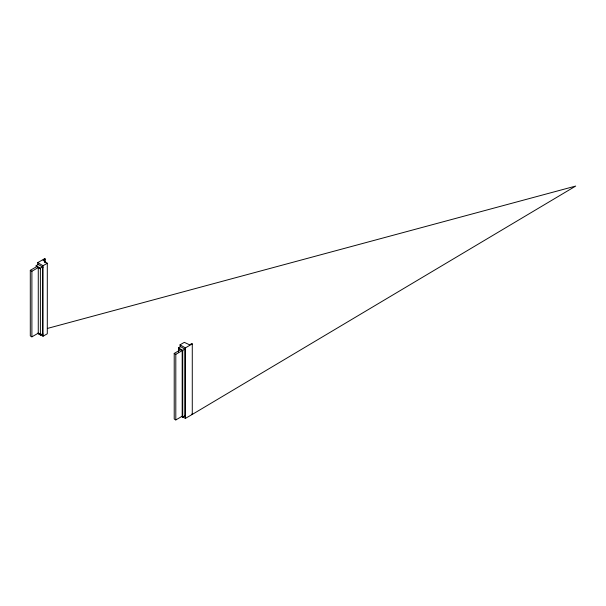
<?xml version="1.0" encoding="UTF-8"?>
<svg xmlns="http://www.w3.org/2000/svg" width="606" height="606" viewBox="0 0 606 606"><rect width="100%" height="100%" fill="white"/><g stroke="black" fill="none" stroke-linecap="round" stroke-linejoin="round"><path stroke-width="0.91" d="M43.049 267.246L37.731 264.186L37.731 262.648L44.639 258.664L45.17 258.967L45.17 262.731M45.17 258.967L43.049 260.194L47.298 263.262L47.298 333.777L43.049 336.239L37.731 333.171M40.39 268.784L36.14 266.329L36.14 265.716L38.269 264.489M40.39 334.398L38.269 333.171L31.891 336.845L30.3 335.929L30.3 270.314L36.671 266.632M30.3 270.314L31.891 271.23L38.269 267.557L38.269 333.171M37.731 262.648L43.049 265.716L47.298 263.262M36.14 265.716L40.39 268.17L42.511 266.943L42.511 333.785L40.39 335.012L37.557 333.376M185.368 349.42L180.058 346.352L180.058 344.822L184.315 342.36L189.617 344.822L191.746 343.594L192.276 343.897L192.276 414.421L185.368 418.405L182.338 416.655M178.467 352.245L178.467 347.882L180.588 346.662M182.717 416.564L182.186 416.261L175.808 419.935L174.217 419.019L174.217 353.404L180.588 349.723M180.058 344.822L185.368 347.882L192.276 343.897M174.217 353.404L175.808 354.321L182.186 350.647L182.186 416.261M178.467 347.882L182.717 350.336L184.838 349.109L184.838 415.951L182.717 417.178L181.3 416.36M47.382 328.444L575.7 186.065L192.276 414.421L191.746 414.11M178.467 348.495L182.717 350.95M42.511 333.785L43.049 334.088M184.838 415.951L185.368 416.261M185.368 347.882L185.368 418.405M182.717 350.336L182.717 417.178M175.808 354.321L175.808 419.935M44.639 258.664L44.639 262.421M43.049 265.716L43.049 336.239M40.39 268.17L40.39 335.012M31.891 271.23L31.891 336.845"/></g></svg>
